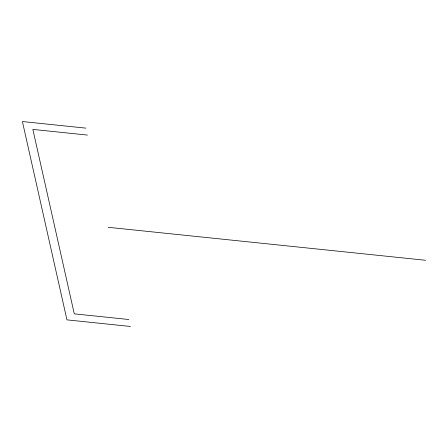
<?xml version="1.0" encoding="UTF-8"?>
<svg xmlns="http://www.w3.org/2000/svg" width="448" height="448" viewBox="0 0 448 448"><rect width="100%" height="100%" fill="white"/><g stroke="black" fill="none" stroke-linecap="round" stroke-linejoin="round"><path stroke-width="0.67" d="M85.887 128.134L22.4 121.537L66.954 319.866L130.441 326.463M87.444 135.078L32.85 129.405L74.284 313.846L128.878 319.519M108.164 227.298L425.6 260.282"/></g></svg>
